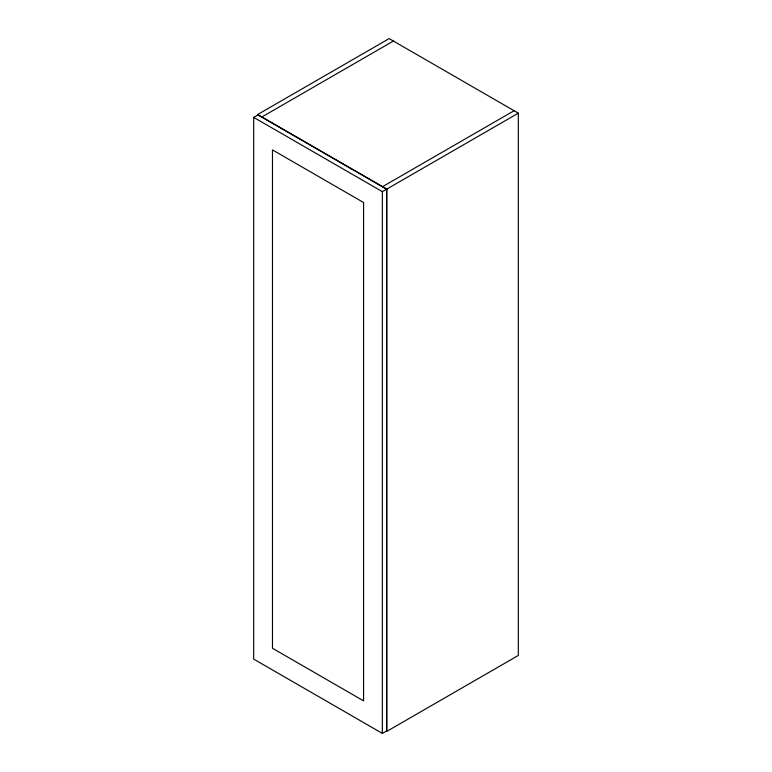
<?xml version="1.0" encoding="UTF-8"?>
<svg xmlns="http://www.w3.org/2000/svg" width="772" height="772" viewBox="0 0 772 772"><rect width="100%" height="100%" fill="white"/><g stroke="black" fill="none" stroke-linecap="round" stroke-linejoin="round"><path stroke-width="1.16" d="M253.679 117.363L257.906 114.922L386.589 189.217L386.589 730.959L382.362 733.4L253.679 659.105L253.679 117.363L382.362 191.659L386.589 189.217M261.901 116.958L393.392 41.041M382.594 186.641L514.094 110.724M386.82 189.082L518.321 113.166L518.321 655.447L386.82 731.364L386.82 189.082L257.674 114.517L389.165 38.6L518.321 113.166M382.362 191.659L382.362 733.4M363.573 202.505L272.468 149.903L272.468 648.258L363.573 700.86L363.573 202.505"/></g></svg>
